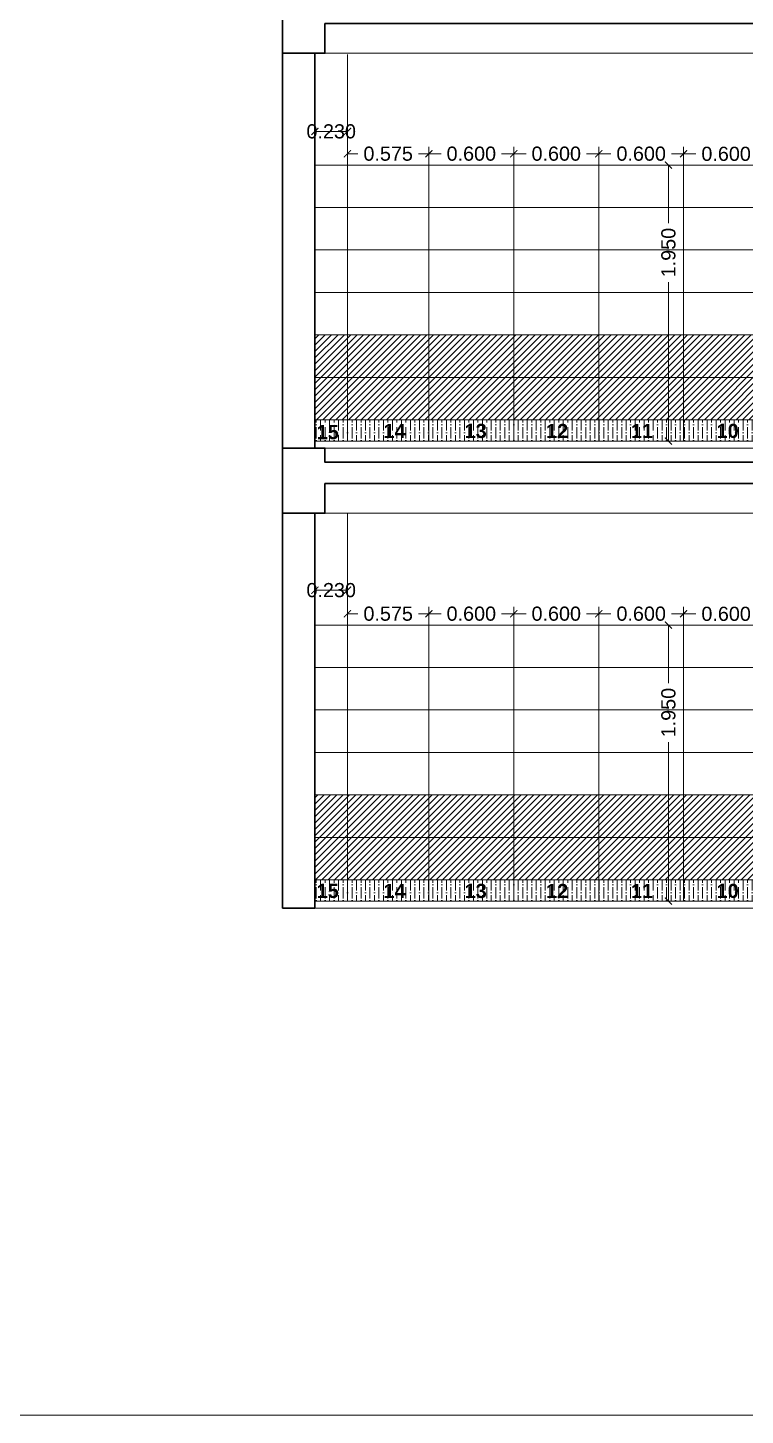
# Model space of a CAD drawing. Header units: millimetres. Extents: x 2733 to 5909, y 1038 to 2089.
# Drawn here: x 2841.06 to 2846.13, y 1038.23 to 1048.03 of the extents above; entities that cross this region are included whole.
import ezdxf

# ---------------------------------------------------------------- set-up
doc = ezdxf.new("R2010")
doc.units = ezdxf.units.MM
doc.header["$PDMODE"] = 35
doc.layers.get('0').update_dxf_attribs({"lineweight": 20})
doc.layers.get('Defpoints').update_dxf_attribs({"lineweight": 15})
for name, color, linetype, lineweight in [('beam', 43, 'Continuous', 20), ('Column', 251, 'Continuous', 30), ('DIM', 6, 'Continuous', 18), ('FLOOR FINISH', 10, 'Continuous', 15), ('Hatch', 43, 'Continuous', 13), ('rcc', 5, 'Continuous', 30), ('TILE HATCH-2', 123, 'Continuous', 9), ('Tiles', 91, 'Continuous', 9), ('Tiles-Text', 230, 'Continuous', 18), ('Wall', 7, 'Continuous', 30)]:
    doc.layers.add(name, color=color, linetype=linetype, lineweight=lineweight)
doc.styles.add('dim-stylus bt', font='arial.ttf')
doc.styles.add('Tabrej', font='arial.ttf')
doc.dimstyles.new('DIMEN', dxfattribs={"dimtxt": 0.3, "dimasz": 0.25, "dimexe": 0.18, "dimexo": 0.0625, "dimgap": 0.09, "dimtad": 0, "dimdec": 3, "dimzin": 0, "dimdsep": 46, "dimtxsty": 'Tabrej', "dimcen": 0, "dimclrd": 256, "dimclre": 256, "dimclrt": 7, "dimadec": 0, "dimazin": 0, "dimtfac": 1, "dimtdec": 3, "dimtofl": 0, "dimtmove": 0, "dimatfit": 1, "dimfxl": 0, "dimtolj": 1, "dimtzin": 0, "dimlwd": -1, "dimlwe": -1, "dimarcsym": 0})

# ---------------------------------------------------------------- blocks, each defined once
blk = doc.blocks.new('_ArchTick')
at = {"color": 0, "const_width": 0.15}
blk.add_lwpolyline([(-0.5, -0.5), (0.5, 0.5)], dxfattribs=at)
blk = doc.blocks.new('*D436')
at = {"layer": 'Defpoints', "color": 0, "lineweight": 15, "transparency": 16777216}
for p in [(2845.4755, 1043.8125), (2845.5012, 1041.8625), (2845.5865, 1041.8625)]:
    blk.add_point(p, dxfattribs=at)
at = {"layer": 'DIM', "transparency": 16777216}
for p, q in [((2845.477, 1043.8125), (2845.6365, 1043.8125)), ((2845.5865, 1043.8125), (2845.5865, 1043.4031)), ((2845.5865, 1041.8625), (2845.5865, 1042.9854)), ((2845.5027, 1041.8625), (2845.6365, 1041.8625))]:
    blk.add_line(p, q, dxfattribs=at)
at = {"layer": 'DIM', "transparency": 16777216, "xscale": 0.05, "yscale": 0.05, "zscale": 0.05}
for p, rotation in [((2845.5865, 1043.8125), 90), ((2845.5865, 1041.8625), 270)]:
    blk.add_blockref('_ArchTick', p, dxfattribs=dict(at, rotation=rotation))
at = {"layer": 'DIM', "color": 7, "transparency": 16777216, "insert": (2845.5865, 1043.1942), "char_height": 0.1, "attachment_point": 5, "rotation": 90, "style": 'Tabrej'}
blk.add_mtext('\\A1;1.950', dxfattribs=at)
blk = doc.blocks.new('*D437')
at = {"layer": 'Defpoints', "color": 0, "lineweight": 15, "transparency": 16777216}
for p in [(2845.6938, 1043.8175), (2846.2938, 1043.8914), (2846.2938, 1043.8125)]:
    blk.add_point(p, dxfattribs=at)
at = {"layer": 'DIM', "transparency": 16777216}
for p, q in [((2845.6938, 1043.819), (2845.6938, 1043.9414)), ((2846.2938, 1043.814), (2846.2938, 1043.9414)), ((2845.6938, 1043.8914), (2845.7802, 1043.8914)), ((2846.2938, 1043.8914), (2846.2074, 1043.8914))]:
    blk.add_line(p, q, dxfattribs=at)
at = {"layer": 'DIM', "transparency": 16777216, "xscale": 0.05, "yscale": 0.05, "zscale": 0.05, "rotation": 180}
blk.add_blockref('_ArchTick', (2845.6938, 1043.8914), dxfattribs=at)
at = {"layer": 'DIM', "transparency": 16777216, "xscale": 0.05, "yscale": 0.05, "zscale": 0.05}
blk.add_blockref('_ArchTick', (2846.2938, 1043.8914), dxfattribs=at)
at = {"layer": 'DIM', "color": 7, "transparency": 16777216, "insert": (2845.9938, 1043.8914), "char_height": 0.1, "attachment_point": 5, "style": 'Tabrej'}
blk.add_mtext('\\A1;0.600', dxfattribs=at)
blk = doc.blocks.new('*D439')
at = {"layer": 'Defpoints', "color": 0, "lineweight": 15, "transparency": 16777216}
for p in [(2845.0938, 1043.8185), (2845.6938, 1043.8924), (2845.6938, 1043.8125)]:
    blk.add_point(p, dxfattribs=at)
at = {"layer": 'DIM', "transparency": 16777216}
for p, q in [((2845.0938, 1043.82), (2845.0938, 1043.9424)), ((2845.6938, 1043.814), (2845.6938, 1043.9424)), ((2845.0938, 1043.8924), (2845.1802, 1043.8924)), ((2845.6938, 1043.8924), (2845.6074, 1043.8924))]:
    blk.add_line(p, q, dxfattribs=at)
at = {"layer": 'DIM', "transparency": 16777216, "xscale": 0.05, "yscale": 0.05, "zscale": 0.05, "rotation": 180}
blk.add_blockref('_ArchTick', (2845.0938, 1043.8924), dxfattribs=at)
at = {"layer": 'DIM', "transparency": 16777216, "xscale": 0.05, "yscale": 0.05, "zscale": 0.05}
blk.add_blockref('_ArchTick', (2845.6938, 1043.8924), dxfattribs=at)
at = {"layer": 'DIM', "color": 7, "transparency": 16777216, "insert": (2845.3938, 1043.8924), "char_height": 0.1, "attachment_point": 5, "style": 'Tabrej'}
blk.add_mtext('\\A1;0.600', dxfattribs=at)
blk = doc.blocks.new('*D445')
at = {"layer": 'Defpoints', "color": 0, "lineweight": 15, "transparency": 16777216}
for p in [(2844.4938, 1043.8185), (2845.0938, 1043.8924), (2845.0938, 1043.8135)]:
    blk.add_point(p, dxfattribs=at)
at = {"layer": 'DIM', "transparency": 16777216}
for p, q in [((2844.4938, 1043.82), (2844.4938, 1043.9424)), ((2845.0938, 1043.815), (2845.0938, 1043.9424)), ((2844.4938, 1043.8924), (2844.5802, 1043.8924)), ((2845.0938, 1043.8924), (2845.0074, 1043.8924))]:
    blk.add_line(p, q, dxfattribs=at)
at = {"layer": 'DIM', "transparency": 16777216, "xscale": 0.05, "yscale": 0.05, "zscale": 0.05, "rotation": 180}
blk.add_blockref('_ArchTick', (2844.4938, 1043.8924), dxfattribs=at)
at = {"layer": 'DIM', "transparency": 16777216, "xscale": 0.05, "yscale": 0.05, "zscale": 0.05}
blk.add_blockref('_ArchTick', (2845.0938, 1043.8924), dxfattribs=at)
at = {"layer": 'DIM', "color": 7, "transparency": 16777216, "insert": (2844.7938, 1043.8924), "char_height": 0.1, "attachment_point": 5, "style": 'Tabrej'}
blk.add_mtext('\\A1;0.600', dxfattribs=at)
blk = doc.blocks.new('*D446')
at = {"layer": 'Defpoints', "color": 0, "lineweight": 15, "transparency": 16777216}
for p in [(2843.8938, 1043.8185), (2844.4938, 1043.8924), (2844.4938, 1043.8135)]:
    blk.add_point(p, dxfattribs=at)
at = {"layer": 'DIM', "transparency": 16777216}
for p, q in [((2843.8938, 1043.82), (2843.8938, 1043.9424)), ((2844.4938, 1043.815), (2844.4938, 1043.9424)), ((2843.8938, 1043.8924), (2843.9802, 1043.8924)), ((2844.4938, 1043.8924), (2844.4074, 1043.8924))]:
    blk.add_line(p, q, dxfattribs=at)
at = {"layer": 'DIM', "transparency": 16777216, "xscale": 0.05, "yscale": 0.05, "zscale": 0.05, "rotation": 180}
blk.add_blockref('_ArchTick', (2843.8938, 1043.8924), dxfattribs=at)
at = {"layer": 'DIM', "transparency": 16777216, "xscale": 0.05, "yscale": 0.05, "zscale": 0.05}
blk.add_blockref('_ArchTick', (2844.4938, 1043.8924), dxfattribs=at)
at = {"layer": 'DIM', "color": 7, "transparency": 16777216, "insert": (2844.1938, 1043.8924), "char_height": 0.1, "attachment_point": 5, "style": 'Tabrej'}
blk.add_mtext('\\A1;0.600', dxfattribs=at)
blk = doc.blocks.new('*D512')
at = {"layer": 'Defpoints', "color": 0, "lineweight": 15, "transparency": 16777216}
for p in [(2843.319, 1043.8125), (2843.8938, 1043.8924), (2843.8938, 1043.8135)]:
    blk.add_point(p, dxfattribs=at)
at = {"layer": 'DIM', "transparency": 16777216}
for p, q in [((2843.319, 1043.814), (2843.319, 1043.9424)), ((2843.8938, 1043.815), (2843.8938, 1043.9424)), ((2843.319, 1043.8924), (2843.3923, 1043.8924)), ((2843.8938, 1043.8924), (2843.8205, 1043.8924))]:
    blk.add_line(p, q, dxfattribs=at)
at = {"layer": 'DIM', "transparency": 16777216, "xscale": 0.05, "yscale": 0.05, "zscale": 0.05, "rotation": 180}
blk.add_blockref('_ArchTick', (2843.319, 1043.8924), dxfattribs=at)
at = {"layer": 'DIM', "transparency": 16777216, "xscale": 0.05, "yscale": 0.05, "zscale": 0.05}
blk.add_blockref('_ArchTick', (2843.8938, 1043.8924), dxfattribs=at)
at = {"layer": 'DIM', "color": 7, "transparency": 16777216, "insert": (2843.6064, 1043.8924), "char_height": 0.1, "attachment_point": 5, "style": 'Tabrej'}
blk.add_mtext('\\A1;0.575', dxfattribs=at)
blk = doc.blocks.new('*D513')
at = {"layer": 'Defpoints', "color": 0, "lineweight": 15, "transparency": 16777216}
for p in [(2843.319, 1044.0589), (2843.089, 1043.8125), (2843.319, 1043.8125)]:
    blk.add_point(p, dxfattribs=at)
at = {"layer": 'DIM', "transparency": 16777216}
for p, q in [((2843.089, 1043.814), (2843.089, 1044.1089)), ((2843.319, 1043.814), (2843.319, 1044.1089)), ((2843.089, 1044.0589), (2843.319, 1044.0589))]:
    blk.add_line(p, q, dxfattribs=at)
at = {"layer": 'DIM', "transparency": 16777216, "xscale": 0.05, "yscale": 0.05, "zscale": 0.05, "rotation": 180}
blk.add_blockref('_ArchTick', (2843.089, 1044.0589), dxfattribs=at)
at = {"layer": 'DIM', "transparency": 16777216, "xscale": 0.05, "yscale": 0.05, "zscale": 0.05}
blk.add_blockref('_ArchTick', (2843.319, 1044.0589), dxfattribs=at)
at = {"layer": 'DIM', "color": 7, "transparency": 16777216, "insert": (2843.204, 1044.0589), "char_height": 0.1, "attachment_point": 5, "style": 'Tabrej'}
blk.add_mtext('\\A1;0.230', dxfattribs=at)
blk = doc.blocks.new('*D926')
at = {"layer": 'Defpoints', "color": 0, "lineweight": 15, "transparency": 16777216}
for p in [(2845.4755, 1047.0625), (2845.5012, 1045.1125), (2845.5865, 1045.1125)]:
    blk.add_point(p, dxfattribs=at)
at = {"layer": 'DIM', "transparency": 16777216}
for p, q in [((2845.477, 1047.0625), (2845.6365, 1047.0625)), ((2845.5865, 1047.0625), (2845.5865, 1046.6531)), ((2845.5865, 1045.1125), (2845.5865, 1046.2354)), ((2845.5027, 1045.1125), (2845.6365, 1045.1125))]:
    blk.add_line(p, q, dxfattribs=at)
at = {"layer": 'DIM', "transparency": 16777216, "xscale": 0.05, "yscale": 0.05, "zscale": 0.05}
for p, rotation in [((2845.5865, 1047.0625), 90), ((2845.5865, 1045.1125), 270)]:
    blk.add_blockref('_ArchTick', p, dxfattribs=dict(at, rotation=rotation))
at = {"layer": 'DIM', "color": 7, "transparency": 16777216, "insert": (2845.5865, 1046.4442), "char_height": 0.1, "attachment_point": 5, "rotation": 90, "style": 'Tabrej'}
blk.add_mtext('\\A1;1.950', dxfattribs=at)
blk = doc.blocks.new('*D927')
at = {"layer": 'Defpoints', "color": 0, "lineweight": 15, "transparency": 16777216}
for p in [(2846.2938, 1047.1414), (2845.6938, 1047.0675), (2846.2938, 1047.0625)]:
    blk.add_point(p, dxfattribs=at)
at = {"layer": 'DIM', "transparency": 16777216}
for p, q in [((2845.6938, 1047.069), (2845.6938, 1047.1914)), ((2845.6938, 1047.1414), (2845.7802, 1047.1414)), ((2846.2938, 1047.1414), (2846.2074, 1047.1414)), ((2846.2938, 1047.064), (2846.2938, 1047.1914))]:
    blk.add_line(p, q, dxfattribs=at)
at = {"layer": 'DIM', "transparency": 16777216, "xscale": 0.05, "yscale": 0.05, "zscale": 0.05, "rotation": 180}
blk.add_blockref('_ArchTick', (2845.6938, 1047.1414), dxfattribs=at)
at = {"layer": 'DIM', "transparency": 16777216, "xscale": 0.05, "yscale": 0.05, "zscale": 0.05}
blk.add_blockref('_ArchTick', (2846.2938, 1047.1414), dxfattribs=at)
at = {"layer": 'DIM', "color": 7, "transparency": 16777216, "insert": (2845.9938, 1047.1414), "char_height": 0.1, "attachment_point": 5, "style": 'Tabrej'}
blk.add_mtext('\\A1;0.600', dxfattribs=at)
blk = doc.blocks.new('*D928')
at = {"layer": 'Defpoints', "color": 0, "lineweight": 15, "transparency": 16777216}
for p in [(2845.6938, 1047.1424), (2845.0938, 1047.0685), (2845.6938, 1047.0635)]:
    blk.add_point(p, dxfattribs=at)
at = {"layer": 'DIM', "transparency": 16777216}
for p, q in [((2845.0938, 1047.07), (2845.0938, 1047.1924)), ((2845.0938, 1047.1424), (2845.1802, 1047.1424)), ((2845.6938, 1047.1424), (2845.6074, 1047.1424)), ((2845.6938, 1047.065), (2845.6938, 1047.1924))]:
    blk.add_line(p, q, dxfattribs=at)
at = {"layer": 'DIM', "transparency": 16777216, "xscale": 0.05, "yscale": 0.05, "zscale": 0.05, "rotation": 180}
blk.add_blockref('_ArchTick', (2845.0938, 1047.1424), dxfattribs=at)
at = {"layer": 'DIM', "transparency": 16777216, "xscale": 0.05, "yscale": 0.05, "zscale": 0.05}
blk.add_blockref('_ArchTick', (2845.6938, 1047.1424), dxfattribs=at)
at = {"layer": 'DIM', "color": 7, "transparency": 16777216, "insert": (2845.3938, 1047.1424), "char_height": 0.1, "attachment_point": 5, "style": 'Tabrej'}
blk.add_mtext('\\A1;0.600', dxfattribs=at)
blk = doc.blocks.new('*D929')
at = {"layer": 'Defpoints', "color": 0, "lineweight": 15, "transparency": 16777216}
for p in [(2845.0938, 1047.1424), (2844.4938, 1047.0685), (2845.0938, 1047.0635)]:
    blk.add_point(p, dxfattribs=at)
at = {"layer": 'DIM', "transparency": 16777216}
for p, q in [((2844.4938, 1047.07), (2844.4938, 1047.1924)), ((2844.4938, 1047.1424), (2844.5802, 1047.1424)), ((2845.0938, 1047.1424), (2845.0074, 1047.1424)), ((2845.0938, 1047.065), (2845.0938, 1047.1924))]:
    blk.add_line(p, q, dxfattribs=at)
at = {"layer": 'DIM', "transparency": 16777216, "xscale": 0.05, "yscale": 0.05, "zscale": 0.05, "rotation": 180}
blk.add_blockref('_ArchTick', (2844.4938, 1047.1424), dxfattribs=at)
at = {"layer": 'DIM', "transparency": 16777216, "xscale": 0.05, "yscale": 0.05, "zscale": 0.05}
blk.add_blockref('_ArchTick', (2845.0938, 1047.1424), dxfattribs=at)
at = {"layer": 'DIM', "color": 7, "transparency": 16777216, "insert": (2844.7938, 1047.1424), "char_height": 0.1, "attachment_point": 5, "style": 'Tabrej'}
blk.add_mtext('\\A1;0.600', dxfattribs=at)
blk = doc.blocks.new('*D930')
at = {"layer": 'Defpoints', "color": 0, "lineweight": 15, "transparency": 16777216}
for p in [(2844.4938, 1047.1424), (2843.8938, 1047.0685), (2844.4938, 1047.0635)]:
    blk.add_point(p, dxfattribs=at)
at = {"layer": 'DIM', "transparency": 16777216}
for p, q in [((2843.8938, 1047.07), (2843.8938, 1047.1924)), ((2843.8938, 1047.1424), (2843.9802, 1047.1424)), ((2844.4938, 1047.1424), (2844.4074, 1047.1424)), ((2844.4938, 1047.065), (2844.4938, 1047.1924))]:
    blk.add_line(p, q, dxfattribs=at)
at = {"layer": 'DIM', "transparency": 16777216, "xscale": 0.05, "yscale": 0.05, "zscale": 0.05, "rotation": 180}
blk.add_blockref('_ArchTick', (2843.8938, 1047.1424), dxfattribs=at)
at = {"layer": 'DIM', "transparency": 16777216, "xscale": 0.05, "yscale": 0.05, "zscale": 0.05}
blk.add_blockref('_ArchTick', (2844.4938, 1047.1424), dxfattribs=at)
at = {"layer": 'DIM', "color": 7, "transparency": 16777216, "insert": (2844.1938, 1047.1424), "char_height": 0.1, "attachment_point": 5, "style": 'Tabrej'}
blk.add_mtext('\\A1;0.600', dxfattribs=at)
blk = doc.blocks.new('*D924')
at = {"layer": 'Defpoints', "color": 0, "lineweight": 15, "transparency": 16777216}
for p in [(2843.8938, 1047.1424), (2843.319, 1047.0625), (2843.8938, 1047.0635)]:
    blk.add_point(p, dxfattribs=at)
at = {"layer": 'DIM', "transparency": 16777216}
for p, q in [((2843.319, 1047.064), (2843.319, 1047.1924)), ((2843.319, 1047.1424), (2843.3923, 1047.1424)), ((2843.8938, 1047.1424), (2843.8205, 1047.1424)), ((2843.8938, 1047.065), (2843.8938, 1047.1924))]:
    blk.add_line(p, q, dxfattribs=at)
at = {"layer": 'DIM', "transparency": 16777216, "xscale": 0.05, "yscale": 0.05, "zscale": 0.05, "rotation": 180}
blk.add_blockref('_ArchTick', (2843.319, 1047.1424), dxfattribs=at)
at = {"layer": 'DIM', "transparency": 16777216, "xscale": 0.05, "yscale": 0.05, "zscale": 0.05}
blk.add_blockref('_ArchTick', (2843.8938, 1047.1424), dxfattribs=at)
at = {"layer": 'DIM', "color": 7, "transparency": 16777216, "insert": (2843.6064, 1047.1424), "char_height": 0.1, "attachment_point": 5, "style": 'Tabrej'}
blk.add_mtext('\\A1;0.575', dxfattribs=at)
blk = doc.blocks.new('*D925')
at = {"layer": 'Defpoints', "color": 0, "lineweight": 15, "transparency": 16777216}
for p in [(2843.319, 1047.3001), (2843.089, 1047.0537), (2843.319, 1047.0537)]:
    blk.add_point(p, dxfattribs=at)
at = {"layer": 'DIM', "transparency": 16777216}
for p, q in [((2843.089, 1047.0552), (2843.089, 1047.3501)), ((2843.319, 1047.0552), (2843.319, 1047.3501)), ((2843.089, 1047.3001), (2843.319, 1047.3001))]:
    blk.add_line(p, q, dxfattribs=at)
at = {"layer": 'DIM', "transparency": 16777216, "xscale": 0.05, "yscale": 0.05, "zscale": 0.05, "rotation": 180}
blk.add_blockref('_ArchTick', (2843.089, 1047.3001), dxfattribs=at)
at = {"layer": 'DIM', "transparency": 16777216, "xscale": 0.05, "yscale": 0.05, "zscale": 0.05}
blk.add_blockref('_ArchTick', (2843.319, 1047.3001), dxfattribs=at)
at = {"layer": 'DIM', "color": 7, "transparency": 16777216, "insert": (2843.204, 1047.3001), "char_height": 0.1, "attachment_point": 5, "style": 'Tabrej'}
blk.add_mtext('\\A1;0.230', dxfattribs=at)

msp = doc.modelspace()

# ---------------------------------------------------------------- hatches: boundary and pattern name
at = {"layer": 'Hatch', "lineweight": 15}
h = msp.add_hatch(dxfattribs=at)
h.set_pattern_fill('ANSI36', color=256, scale=0.01, angle=45, style=0)
h.set_pattern_definition([(90, (120.439148, -6.5), (-0.03175, 0.0555625), [0.079375, -0.015875, 0, -0.015875])])
h.paths.add_polyline_path([(2843.2938, 1045.2625), (2843.089, 1045.2625), (2843.089, 1045.1125), (2843.2938, 1045.1125)])
h.paths.add_polyline_path([(2843.8938, 1045.2625), (2843.2938, 1045.2625), (2843.2938, 1045.1125), (2843.8938, 1045.1125)])
h.paths.add_polyline_path([(2844.4938, 1045.2625), (2843.8938, 1045.2625), (2843.8938, 1045.1125), (2844.4938, 1045.1125)])
h.paths.add_polyline_path([(2845.0938, 1045.2625), (2844.4938, 1045.2625), (2844.4938, 1045.1125), (2845.0938, 1045.1125)])
h.paths.add_polyline_path([(2845.6938, 1045.2625), (2845.0938, 1045.2625), (2845.0938, 1045.1125), (2845.6938, 1045.1125)])
h.paths.add_polyline_path([(2846.2938, 1045.2625), (2845.6938, 1045.2625), (2845.6938, 1045.1125), (2846.2938, 1045.1125)])
h.paths.add_polyline_path([(2843.5463, 1045.0796), (2843.7517, 1045.0796), (2843.7517, 1045.2857), (2843.5463, 1045.2857)], flags=9)
h.paths.add_polyline_path([(2844.1203, 1045.0788), (2844.3257, 1045.0788), (2844.3257, 1045.2848), (2844.1203, 1045.2848)], flags=9)
h.paths.add_polyline_path([(2844.7032, 1045.0788), (2844.9085, 1045.0788), (2844.9085, 1045.2848), (2844.7032, 1045.2848)], flags=9)
h.paths.add_polyline_path([(2845.295, 1045.0796), (2845.5004, 1045.0796), (2845.5004, 1045.2857), (2845.295, 1045.2857)], flags=9)
h.paths.add_polyline_path([(2845.9423, 1045.0796), (2846.0699, 1045.0796), (2846.0699, 1045.2857), (2845.9423, 1045.2857)], flags=9)
h = msp.add_hatch(dxfattribs=at)
h.set_pattern_fill('ANSI36', color=256, scale=0.01, angle=45, style=0)
h.set_pattern_definition([(90, (120.439148, -9.75), (-0.03175, 0.0555625), [0.079375, -0.015875, 0, -0.015875])])
h.paths.add_polyline_path([(2843.2938, 1042.0125), (2843.089, 1042.0125), (2843.089, 1041.8625), (2843.2938, 1041.8625)])
h.paths.add_polyline_path([(2843.8938, 1042.0125), (2843.2938, 1042.0125), (2843.2938, 1041.8625), (2843.8938, 1041.8625)])
h.paths.add_polyline_path([(2844.4938, 1042.0125), (2843.8938, 1042.0125), (2843.8938, 1041.8625), (2844.4938, 1041.8625)])
h.paths.add_polyline_path([(2845.0938, 1042.0125), (2844.4938, 1042.0125), (2844.4938, 1041.8625), (2845.0938, 1041.8625)])
h.paths.add_polyline_path([(2845.6938, 1042.0125), (2845.0938, 1042.0125), (2845.0938, 1041.8625), (2845.6938, 1041.8625)])
h.paths.add_polyline_path([(2846.2938, 1042.0125), (2845.6938, 1042.0125), (2845.6938, 1041.8625), (2846.2938, 1041.8625)])
h.paths.add_polyline_path([(2843.5463, 1041.8296), (2843.7517, 1041.8296), (2843.7517, 1042.0357), (2843.5463, 1042.0357)], flags=9)
h.paths.add_polyline_path([(2844.1203, 1041.8288), (2844.3257, 1041.8288), (2844.3257, 1042.0348), (2844.1203, 1042.0348)], flags=9)
h.paths.add_polyline_path([(2844.7032, 1041.8288), (2844.9085, 1041.8288), (2844.9085, 1042.0348), (2844.7032, 1042.0348)], flags=9)
h.paths.add_polyline_path([(2845.295, 1041.8296), (2845.5004, 1041.8296), (2845.5004, 1042.0357), (2845.295, 1042.0357)], flags=9)
h.paths.add_polyline_path([(2845.9423, 1041.8296), (2846.0699, 1041.8296), (2846.0699, 1042.0357), (2845.9423, 1042.0357)], flags=9)
at = {"layer": 'TILE HATCH-2'}
h = msp.add_hatch(dxfattribs=at)
h.set_pattern_fill('ANSI31', color=256, scale=0.01, style=0)
h.set_pattern_definition([(45, (0, 0.00877), (-0.0224506403, 0.0224506403), [])])
h.paths.add_polyline_path([(2843.319, 1045.5625), (2843.089, 1045.5625), (2843.089, 1045.2625), (2843.319, 1045.2625)])
h.paths.add_polyline_path([(2843.8938, 1045.5625), (2843.319, 1045.5625), (2843.319, 1045.2625), (2843.8938, 1045.2625)])
h.paths.add_polyline_path([(2843.8938, 1045.8625), (2843.319, 1045.8625), (2843.319, 1045.5625), (2843.8938, 1045.5625)])
h.paths.add_polyline_path([(2843.319, 1045.8625), (2843.089, 1045.8625), (2843.089, 1045.5625), (2843.319, 1045.5625)])
h.paths.add_polyline_path([(2844.4938, 1045.8625), (2843.8938, 1045.8625), (2843.8938, 1045.5625), (2844.4938, 1045.5625)])
h.paths.add_polyline_path([(2844.4938, 1045.5625), (2843.8938, 1045.5625), (2843.8938, 1045.2625), (2844.4938, 1045.2625)])
h.paths.add_polyline_path([(2845.0938, 1045.5625), (2844.4938, 1045.5625), (2844.4938, 1045.2625), (2845.0938, 1045.2625)])
h.paths.add_polyline_path([(2845.0938, 1045.8625), (2844.4938, 1045.8625), (2844.4938, 1045.5625), (2845.0938, 1045.5625)])
h.paths.add_polyline_path([(2845.6938, 1045.8625), (2845.0938, 1045.8625), (2845.0938, 1045.5625), (2845.6938, 1045.5625)])
h.paths.add_polyline_path([(2845.6938, 1045.5625), (2845.0938, 1045.5625), (2845.0938, 1045.2625), (2845.6938, 1045.2625)])
h.paths.add_polyline_path([(2846.2938, 1045.5625), (2845.6938, 1045.5625), (2845.6938, 1045.2625), (2846.2938, 1045.2625), (2846.2938, 1045.2713)])
h.paths.add_polyline_path([(2846.2938, 1045.8625), (2845.6938, 1045.8625), (2845.6938, 1045.5625), (2846.2938, 1045.5625), (2846.2938, 1045.5713)])
h = msp.add_hatch(dxfattribs=at)
h.set_pattern_fill('ANSI31', color=256, scale=0.01, style=0)
h.paths.add_polyline_path([(2843.319, 1042.3125), (2843.089, 1042.3125), (2843.089, 1042.0125), (2843.319, 1042.0125)])
h.paths.add_polyline_path([(2843.319, 1042.6125), (2843.089, 1042.6125), (2843.089, 1042.3125), (2843.319, 1042.3125)])
h.paths.add_polyline_path([(2843.8938, 1042.6125), (2843.319, 1042.6125), (2843.319, 1042.3125), (2843.8938, 1042.3125)])
h.paths.add_polyline_path([(2843.8938, 1042.3125), (2843.319, 1042.3125), (2843.319, 1042.0125), (2843.8938, 1042.0125)])
h.paths.add_polyline_path([(2844.4938, 1042.3125), (2843.8938, 1042.3125), (2843.8938, 1042.0125), (2844.4938, 1042.0125)])
h.paths.add_polyline_path([(2844.4938, 1042.6125), (2843.8938, 1042.6125), (2843.8938, 1042.3125), (2844.4938, 1042.3125)])
h.paths.add_polyline_path([(2845.0938, 1042.6125), (2844.4938, 1042.6125), (2844.4938, 1042.3125), (2845.0938, 1042.3125)])
h.paths.add_polyline_path([(2845.0938, 1042.3125), (2844.4938, 1042.3125), (2844.4938, 1042.0125), (2845.0938, 1042.0125)])
h.paths.add_polyline_path([(2845.6938, 1042.3125), (2845.0938, 1042.3125), (2845.0938, 1042.0125), (2845.6938, 1042.0125)])
h.paths.add_polyline_path([(2845.6938, 1042.6125), (2845.0938, 1042.6125), (2845.0938, 1042.3125), (2845.6938, 1042.3125)])
h.paths.add_polyline_path([(2846.2938, 1042.6125), (2845.6938, 1042.6125), (2845.6938, 1042.3125), (2846.2938, 1042.3125)])
h.paths.add_polyline_path([(2846.2938, 1042.3125), (2845.6938, 1042.3125), (2845.6938, 1042.0125), (2846.2938, 1042.0125)])
h.paths.add_polyline_path([(2846.889, 1042.3125), (2846.4088, 1042.3125), (2846.4088, 1042.0125), (2846.889, 1042.0125)])
h.paths.add_polyline_path([(2846.8316, 1042.3733, -0.511356), (2846.7808, 1042.4242), (2846.7299, 1042.4242), (2846.7299, 1042.6125), (2846.4088, 1042.6125), (2846.4088, 1042.3125), (2846.889, 1042.3125), (2846.889, 1042.3229, -0.45255)])
h.paths.add_polyline_path([(2847.3388, 1042.6125), (2847.0349, 1042.6125), (2847.0349, 1042.4242), (2846.9841, 1042.4242, -0.511356), (2846.9333, 1042.3733, -0.376893), (2846.889, 1042.3229), (2846.889, 1042.3125), (2847.3388, 1042.3125)])
h.paths.add_polyline_path([(2847.3388, 1042.3125), (2846.889, 1042.3125), (2846.889, 1042.0125), (2847.489, 1042.0125), (2847.489, 1042.3125), (2847.3688, 1042.3125), (2847.3688, 1042.237), (2847.3388, 1042.237)])
h.paths.add_polyline_path([(2848.089, 1042.3125), (2847.489, 1042.3125), (2847.489, 1042.0125), (2848.089, 1042.0125)])
h.paths.add_polyline_path([(2847.7108, 1042.4242), (2847.6599, 1042.4242), (2847.6599, 1042.6125), (2847.489, 1042.6125), (2847.489, 1042.3125), (2848.089, 1042.3125), (2848.089, 1042.6125), (2847.9649, 1042.6125), (2847.9649, 1042.4242), (2847.9141, 1042.4242, -0.511356), (2847.8633, 1042.3733, -1.000007), (2847.7616, 1042.3733, -0.511356)])
h.paths.add_polyline_path([(2847.489, 1042.6125), (2847.3688, 1042.6125), (2847.3688, 1042.3125), (2847.489, 1042.3125)])
h.paths.add_polyline_path([(2848.2688, 1042.6125), (2848.089, 1042.6125), (2848.089, 1042.3125), (2848.2688, 1042.3125)])
h.paths.add_polyline_path([(2848.2688, 1042.3125), (2848.089, 1042.3125), (2848.089, 1042.0125), (2848.689, 1042.0125), (2848.689, 1042.3125), (2848.2988, 1042.3125), (2848.2988, 1042.237), (2848.2688, 1042.237)])
h.paths.add_polyline_path([(2848.6408, 1042.4242), (2848.5899, 1042.4242), (2848.5899, 1042.6125), (2848.2988, 1042.6125), (2848.2988, 1042.3125), (2848.689, 1042.3125), (2848.689, 1042.373, -0.492678)])
h.paths.add_polyline_path([(2849.289, 1042.3125), (2849.2288, 1042.3125), (2849.2288, 1042.237), (2849.1988, 1042.237), (2849.1988, 1042.3125), (2848.689, 1042.3125), (2848.689, 1042.0125), (2849.289, 1042.0125)])
h.paths.add_polyline_path([(2849.889, 1042.3125), (2849.289, 1042.3125), (2849.289, 1042.0125), (2849.889, 1042.0125)])
h.paths.add_polyline_path([(2850.1288, 1042.3125), (2849.889, 1042.3125), (2849.889, 1042.0125), (2850.489, 1042.0125), (2850.489, 1042.3125), (2850.1588, 1042.3125), (2850.1588, 1042.2373), (2850.1288, 1042.2373)])
h.paths.add_polyline_path([(2851.089, 1042.3125), (2850.489, 1042.3125), (2850.489, 1042.0125), (2851.089, 1042.0125)])
h.paths.add_polyline_path([(2850.1288, 1042.6125), (2849.889, 1042.6125), (2849.889, 1042.3125), (2850.1288, 1042.3125)])
h.paths.add_polyline_path([(2849.5365, 1041.865), (2849.6642, 1041.865), (2849.6642, 1042.071), (2849.5365, 1042.071)], flags=9)
h.paths.add_polyline_path([(2850.1379, 1041.8641), (2850.2656, 1041.8641), (2850.2656, 1042.0702), (2850.1379, 1042.0702)], flags=9)
h.paths.add_polyline_path([(2848.9397, 1041.8641), (2849.0674, 1041.8641), (2849.0674, 1042.0702), (2848.9397, 1042.0702)], flags=9)
h.paths.add_polyline_path([(2850.7001, 1041.864), (2850.8278, 1041.864), (2850.8278, 1042.0701), (2850.7001, 1042.0701)], flags=9)
h.paths.add_polyline_path([(2850.7842, 1042.0347), (2850.9119, 1042.0347), (2850.9119, 1042.2408), (2850.7842, 1042.2408)], flags=24)
h.paths.add_polyline_path([(2850.7827, 1042.6477), (2850.9104, 1042.6477), (2850.9104, 1042.8538), (2850.7827, 1042.8538)], flags=9)
h.paths.add_polyline_path([(2850.7828, 1042.3282), (2850.9105, 1042.3282), (2850.9105, 1042.5343), (2850.7828, 1042.5343)], flags=9)

# ---------------------------------------------------------------- linework, layer by layer
at = {"lineweight": 15}
msp.add_lwpolyline([(2938.3735, 1070.8574), (2828.4272, 1070.8574), (2828.4272, 1038.2298), (2938.3735, 1038.2298)], close=True, dxfattribs=at)
at = {"layer": 'beam', "lineweight": 15}
for p, q in [((2843.159, 1047.8525), (2851.019, 1047.8525)), ((2843.159, 1044.6025), (2851.019, 1044.6025))]:
    msp.add_line(p, q, dxfattribs=at)
at = {"layer": 'Column', "lineweight": 15}
for p, q in [((2843.319, 1047.0537), (2843.319, 1047.8437)), ((2843.319, 1043.8125), (2843.319, 1044.6025))]:
    msp.add_line(p, q, dxfattribs=at)
at = {"layer": 'FLOOR FINISH', "lineweight": 15}
for p, q in [((2843.089, 1045.1125), (2851.089, 1045.1125)), ((2843.154, 1045.0625), (2851.019, 1045.0625)), ((2843.089, 1041.8625), (2851.089, 1041.8625)), ((2843.089, 1041.8125), (2851.089, 1041.8125))]:
    msp.add_line(p, q, dxfattribs=at)
at = {"layer": 'rcc'}
for points in [[(2842.859, 1047.8525), (2843.159, 1047.8525), (2843.159, 1048.0625), (2851.019, 1048.0625), (2851.019, 1047.8525), (2851.809, 1047.8525), (2851.809, 1047.8925), (2851.849, 1047.8925), (2851.849, 1047.8525), (2851.919, 1047.8525), (2851.919, 1047.9275), (2851.319, 1047.9525), (2851.319, 1048.3125), (2851.019, 1048.3125), (2851.019, 1048.2125), (2843.159, 1048.2125), (2843.159, 1048.3125), (2842.859, 1048.3125)], [(2842.859, 1044.6025), (2843.159, 1044.6025), (2843.159, 1044.8125), (2851.019, 1044.8125), (2851.019, 1044.6025), (2851.809, 1044.6025), (2851.809, 1044.6425), (2851.849, 1044.6425), (2851.849, 1044.6025), (2851.919, 1044.6025), (2851.919, 1044.6775), (2851.319, 1044.7025), (2851.319, 1045.0625), (2851.019, 1045.0625), (2851.019, 1044.9625), (2843.159, 1044.9625), (2843.159, 1045.0625), (2842.859, 1045.0625)]]:
    msp.add_lwpolyline(points, close=True, dxfattribs=at)
at = {"layer": 'Tiles', "lineweight": 15}
for p, q in [((2843.089, 1047.0625), (2846.2938, 1047.0625)), ((2843.319, 1047.0625), (2843.319, 1045.1125)), ((2843.8938, 1047.0625), (2843.8938, 1045.1125)), ((2844.4938, 1047.0625), (2844.4938, 1045.1125)), ((2845.0938, 1047.0625), (2845.0938, 1045.1125)), ((2845.6938, 1047.0625), (2845.6938, 1045.1125)), ((2843.089, 1046.7625), (2846.2938, 1046.7625)), ((2843.089, 1046.4625), (2846.2938, 1046.4625)), ((2843.089, 1046.1625), (2846.2938, 1046.1625)), ((2843.089, 1045.8625), (2846.2938, 1045.8625)), ((2843.089, 1045.5625), (2846.2938, 1045.5625)), ((2843.089, 1045.2625), (2846.2938, 1045.2625)), ((2843.089, 1043.8125), (2846.2938, 1043.8125)), ((2843.319, 1043.8125), (2843.319, 1041.8625)), ((2843.8938, 1043.8125), (2843.8938, 1041.8625)), ((2844.4938, 1043.8125), (2844.4938, 1041.8625)), ((2845.0938, 1043.8125), (2845.0938, 1041.8625)), ((2845.6938, 1043.8125), (2845.6938, 1041.8625)), ((2843.089, 1043.5125), (2846.2938, 1043.5125)), ((2843.089, 1043.2125), (2846.2938, 1043.2125)), ((2843.089, 1042.9125), (2846.2938, 1042.9125)), ((2843.089, 1042.6125), (2846.2938, 1042.6125)), ((2843.089, 1042.3125), (2846.2938, 1042.3125)), ((2843.089, 1042.0125), (2846.2938, 1042.0125))]:
    msp.add_line(p, q, dxfattribs=at)
at = {"layer": 'Wall'}
for points in [[(2842.859, 1045.0625), (2843.089, 1045.0625), (2843.089, 1047.8525), (2842.859, 1047.8525)], [(2842.859, 1041.8125), (2843.089, 1041.8125), (2843.089, 1044.6025), (2842.859, 1044.6025)]]:
    msp.add_lwpolyline(points, close=True, dxfattribs=at)

# ---------------------------------------------------------------- texts
at = {"layer": 'Tiles-Text', "char_height": 0.1, "width": 0.096954, "attachment_point": 5, "style": 'dim-stylus bt'}
for s, insert in [('{\\fArial|b1|i0|c0|p34;15}', (2843.1798, 1045.1748)), ('{\\fArial|b1|i0|c0|p34;14}', (2843.6515, 1045.1836)), ('{\\fArial|b1|i0|c0|p34;13}', (2844.225, 1045.1836)), ('{\\fArial|b1|i0|c0|p34;12}', (2844.8, 1045.1836)), ('{\\fArial|b1|i0|c0|p34;11}', (2845.3998, 1045.1836)), ('{\\fArial|b1|i0|c0|p34;10}', (2846.0051, 1045.1836)), ('{\\fArial|b1|i0|c0|p34;15}', (2843.1798, 1041.9336)), ('{\\fArial|b1|i0|c0|p34;14}', (2843.6515, 1041.9336)), ('{\\fArial|b1|i0|c0|p34;13}', (2844.225, 1041.9336)), ('{\\fArial|b1|i0|c0|p34;12}', (2844.8, 1041.9336)), ('{\\fArial|b1|i0|c0|p34;11}', (2845.3998, 1041.9336)), ('{\\fArial|b1|i0|c0|p34;10}', (2846.0051, 1041.9336))]:
    msp.add_mtext(s, dxfattribs=dict(at, insert=insert))

# ---------------------------------------------------------------- dimensions: what is measured, and where the dimension line sits
at = {"layer": 'DIM'}
for base, p1, p2, picture, middle in [((2843.319, 1047.3001), (2843.089, 1047.0537), (2843.319, 1047.0537), '*D925', (2843.204, 1047.3001)), ((2843.319, 1044.0589), (2843.089, 1043.8125), (2843.319, 1043.8125), '*D513', (2843.204, 1044.0589))]:
    dim = msp.add_linear_dim(base=base, p1=p1, p2=p2, dimstyle='DIMEN', override={"dimscale": 0.5, "dimtxt": 0.2, "dimasz": 0.1, "dimexe": 0.1, "dimexo": 0.003, "dimblk1": 'ArchTick', "dimblk2": 'ArchTick', "dimsah": 1}, dxfattribs=at)
    dim.commit()
    dim.dimension.update_dxf_attribs({"geometry": picture, "text_midpoint": middle, "dimtype": 160})
for base, p1, p2, picture, middle in [((2843.8938, 1047.1424), (2843.319, 1047.0625), (2843.8938, 1047.0635), '*D924', (2843.6064, 1047.1424)), ((2844.4938, 1047.1424), (2843.8938, 1047.0685), (2844.4938, 1047.0635), '*D930', (2844.1938, 1047.1424)), ((2845.0938, 1047.1424), (2844.4938, 1047.0685), (2845.0938, 1047.0635), '*D929', (2844.7938, 1047.1424)), ((2845.6938, 1047.1424), (2845.0938, 1047.0685), (2845.6938, 1047.0635), '*D928', (2845.3938, 1047.1424)), ((2846.2938, 1047.1414), (2845.6938, 1047.0675), (2846.2938, 1047.0625), '*D927', (2845.9938, 1047.1414)), ((2843.8938, 1043.8924), (2843.319, 1043.8125), (2843.8938, 1043.8135), '*D512', (2843.6064, 1043.8924)), ((2844.4938, 1043.8924), (2843.8938, 1043.8185), (2844.4938, 1043.8135), '*D446', (2844.1938, 1043.8924)), ((2845.0938, 1043.8924), (2844.4938, 1043.8185), (2845.0938, 1043.8135), '*D445', (2844.7938, 1043.8924)), ((2845.6938, 1043.8924), (2845.0938, 1043.8185), (2845.6938, 1043.8125), '*D439', (2845.3938, 1043.8924)), ((2846.2938, 1043.8914), (2845.6938, 1043.8175), (2846.2938, 1043.8125), '*D437', (2845.9938, 1043.8914))]:
    dim = msp.add_linear_dim(base=base, p1=p1, p2=p2, dimstyle='DIMEN', override={"dimscale": 0.5, "dimtxt": 0.2, "dimasz": 0.1, "dimexe": 0.1, "dimexo": 0.003, "dimblk1": 'ArchTick', "dimblk2": 'ArchTick', "dimsah": 1}, dxfattribs=at)
    dim.commit()
    dim.dimension.update_dxf_attribs({"geometry": picture, "text_midpoint": middle})
for base, p1, p2, picture, middle in [((2845.5865, 1045.1125), (2845.4755, 1047.0625), (2845.5012, 1045.1125), '*D926', (2845.5865, 1046.4442)), ((2845.5865, 1041.8625), (2845.4755, 1043.8125), (2845.5012, 1041.8625), '*D436', (2845.5865, 1043.1942))]:
    dim = msp.add_linear_dim(base=base, p1=p1, p2=p2, angle=90, dimstyle='DIMEN', override={"dimscale": 0.5, "dimtxt": 0.2, "dimasz": 0.1, "dimexe": 0.1, "dimexo": 0.003, "dimblk1": 'ArchTick', "dimblk2": 'ArchTick', "dimsah": 1}, dxfattribs=at)
    dim.commit()
    dim.dimension.update_dxf_attribs({"geometry": picture, "text_midpoint": middle, "dimtype": 160})

doc.saveas('drawing.dxf')
